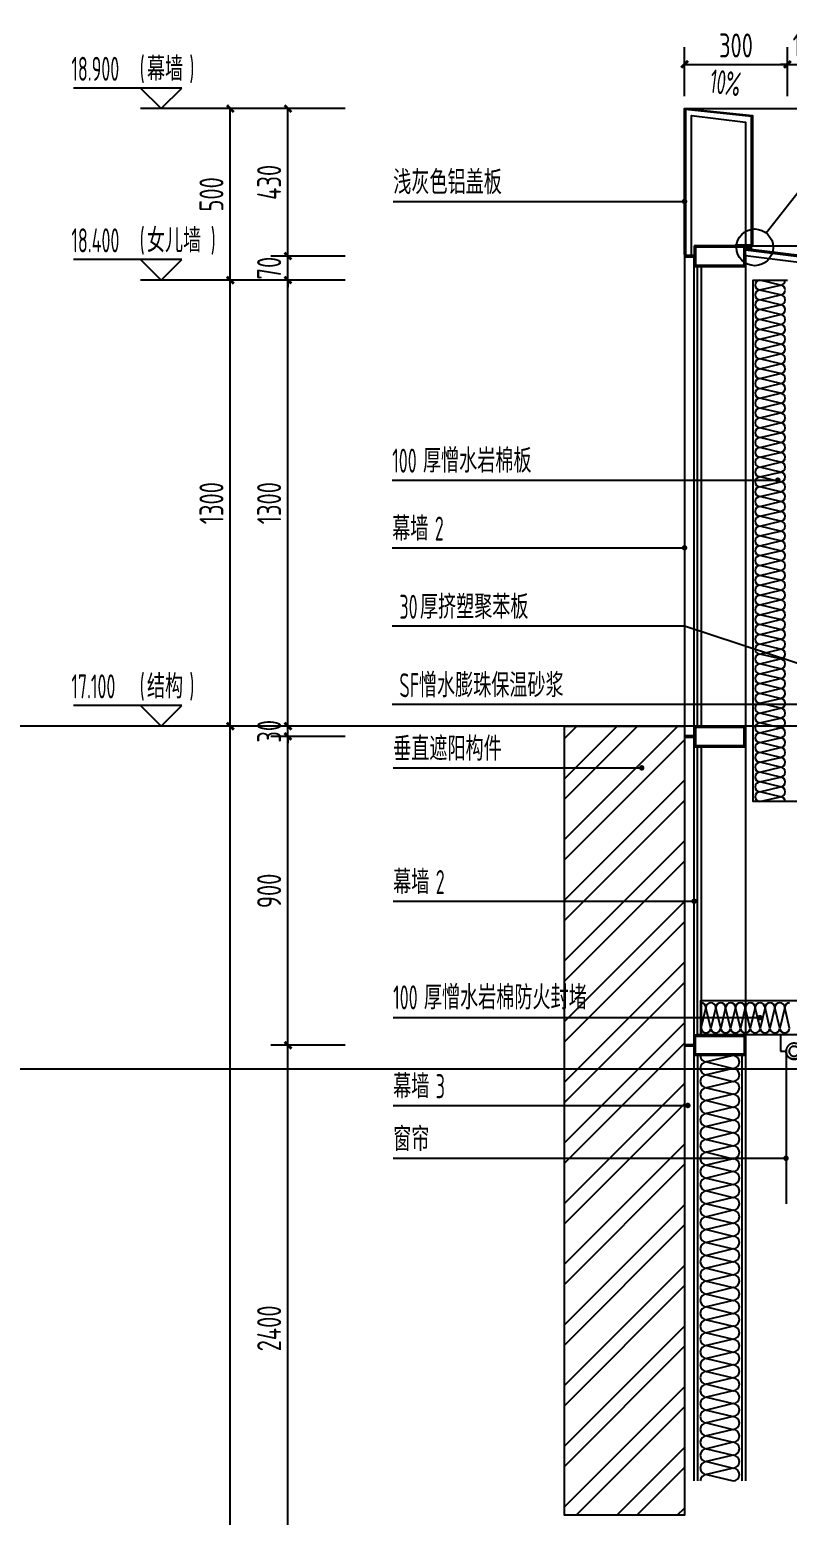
# Model space of a CAD drawing. Extents: x 198753 to 882193, y -399300 to 132460.
# Drawn here: x 384666 to 386876, y -63045 to -58715 of the extents above; entities that cross this region are included whole.
import ezdxf
from ezdxf.enums import TextEntityAlignment as Align

# ---------------------------------------------------------------- set-up
doc = ezdxf.new("R2010")
doc.units = 0
doc.header["$LTSCALE"] = 1000
doc.header["$MEASUREMENT"] = 0
doc.linetypes.add('DASH', pattern=[0.35, 0.25, -0.1])
doc.linetypes.add('HIDDEN', pattern=[9.525, 6.35, -3.175])
for name, color, linetype in [('00-图签', 7, 'Continuous'), ('01-标注_尺寸', 124, 'Continuous'), ('01-标注_标高', 200, 'Continuous'), ('01-标注_符号', 200, 'Continuous'), ('02-TEXT_标注', 130, 'Continuous'), ('05-填充_156', 156, 'Continuous'), ('A-D-玻璃剖线', 130, 'Continuous'), ('A-D-金属剖线', 200, 'Continuous'), ('A-D-金属看线', 205, 'Continuous'), ('A-SUR_保温', 222, 'Continuous'), ('A-SUR_看线', 231, 'Continuous'), ('A-金属背板', 30, 'Continuous'), ('I-E-家具_活动', 201, 'DASH'), ('钢龙骨', 173, 'Continuous')]:
    doc.layers.add(name, color=color, linetype=linetype)
doc.layers.add('04-不打印_辅助线', color=165, linetype='Continuous', plot=False)
doc.styles.add('_TCH_DIM', font='ROS1', dxfattribs={"width": 0.8, "bigfont": 'JD'})
doc.styles.add('_TCH_DIM_T3', font='ROS1', dxfattribs={"width": 0.8, "bigfont": 'JD'})
doc.dimstyles.new('_TCH_ARCH&&20', dxfattribs={"dimtxt": 70, "dimasz": 20, "dimexe": 50, "dimexo": 60, "dimgap": 20, "dimtad": 1, "dimdec": 0, "dimzin": 0, "dimdsep": 46, "dimtxsty": '_TCH_DIM_T3', "dimblk": 'ARCHTICK', "dimcen": 0.09, "dimclrt": 4, "dimazin": 2, "dimtfac": 1, "dimtdec": 0, "dimtix": 1, "dimtmove": 2, "dimatfit": 3, "dimfxl": 0, "dimtolj": 1, "dimtzin": 0, "dimarcsym": 0})

# ---------------------------------------------------------------- blocks, each defined once
blk = doc.blocks.new('*U174')
at = {"layer": '05-填充_156'}
h = blk.add_hatch(dxfattribs=at)
h.set_pattern_fill('金属', color=256, scale=50)
h.set_pattern_definition([(45, (-150, -1800), (-88.388, 88.388), []), (45, (-91.07, -1800), (-88.388, 88.388), [])])
h.paths.add_polyline_path([(-350, 0), (0, 0), (0, -2300), (-350, -2300)])
at = {"layer": 'A-SUR_看线', "color": 8}
blk.add_lwpolyline([(-350, 0), (0, 0), (0, -2300), (-350, -2300)], close=True, dxfattribs=at)
blk = doc.blocks.new('_ArchTick')
at = {"color": 0, "linetype": 'ByBlock', "const_width": 0.4}
blk.add_lwpolyline([(-0.5, -0.5), (0.5, 0.5)], dxfattribs=at)
blk = doc.blocks.new('*D2101')
at = {"layer": '01-标注_尺寸', "color": 0, "lineweight": -2, "transparency": 16777216}
for p, q in [((-300, 486.4), (-300, 629)), ((0, 486.4), (0, 629)), ((-300, 579), (0, 579))]:
    blk.add_line(p, q, dxfattribs=at)
at = {"layer": 'Defpoints', "color": 0, "transparency": 16777216}
for p in [(0, 579), (-300, 426.4), (0, 426.4)]:
    blk.add_point(p, dxfattribs=at)
at = {"layer": '01-标注_尺寸', "color": 0, "lineweight": -2, "transparency": 16777216, "xscale": 20, "yscale": 20, "zscale": 20, "rotation": 180}
blk.add_blockref('_ArchTick', (-300, 579), dxfattribs=at)
at = {"layer": '01-标注_尺寸', "color": 0, "lineweight": -2, "transparency": 16777216, "xscale": 20, "yscale": 20, "zscale": 20}
blk.add_blockref('_ArchTick', (0, 579), dxfattribs=at)
at = {"layer": '01-标注_尺寸', "color": 4, "transparency": 16777216, "insert": (-150, 634), "char_height": 70, "attachment_point": 5, "style": '_TCH_DIM_T3'}
blk.add_mtext('\\A1;300', dxfattribs=at)
blk = doc.blocks.new('*D2102')
at = {"layer": '01-标注_尺寸', "color": 0, "lineweight": -2, "transparency": 16777216}
for p, q in [((0, 486.4), (0, 629)), ((120, 486.4), (120, 629)), ((0, 579), (-20, 579)), ((0, 579), (120, 579)), ((120, 579), (140, 579))]:
    blk.add_line(p, q, dxfattribs=at)
at = {"layer": 'Defpoints', "color": 0, "transparency": 16777216}
for p in [(120, 579), (0, 426.4), (120, 426.4)]:
    blk.add_point(p, dxfattribs=at)
at = {"layer": '01-标注_尺寸', "color": 0, "lineweight": -2, "transparency": 16777216, "xscale": 20, "yscale": 20, "zscale": 20}
blk.add_blockref('_ArchTick', (0, 579), dxfattribs=at)
at = {"layer": '01-标注_尺寸', "color": 0, "lineweight": -2, "transparency": 16777216, "xscale": 20, "yscale": 20, "zscale": 20, "rotation": 180}
blk.add_blockref('_ArchTick', (120, 579), dxfattribs=at)
at = {"layer": '01-标注_尺寸', "color": 4, "transparency": 16777216, "insert": (60, 634), "char_height": 70, "attachment_point": 5, "style": '_TCH_DIM_T3'}
blk.add_mtext('\\A1;120', dxfattribs=at)
blk = doc.blocks.new('*D2103')
at = {"layer": '01-标注_尺寸', "color": 0, "lineweight": -2, "transparency": 16777216}
for p, q in [((120, 486.4), (120, 629)), ((180, 486.4), (180, 629)), ((120, 579), (100, 579)), ((120, 579), (180, 579)), ((180, 579), (200, 579))]:
    blk.add_line(p, q, dxfattribs=at)
at = {"layer": 'Defpoints', "color": 0, "transparency": 16777216}
for p in [(180, 579), (120, 426.4), (180, 426.4)]:
    blk.add_point(p, dxfattribs=at)
at = {"layer": '01-标注_尺寸', "color": 0, "lineweight": -2, "transparency": 16777216, "xscale": 20, "yscale": 20, "zscale": 20}
blk.add_blockref('_ArchTick', (120, 579), dxfattribs=at)
at = {"layer": '01-标注_尺寸', "color": 0, "lineweight": -2, "transparency": 16777216, "xscale": 20, "yscale": 20, "zscale": 20, "rotation": 180}
blk.add_blockref('_ArchTick', (180, 579), dxfattribs=at)
at = {"layer": '01-标注_尺寸', "color": 4, "transparency": 16777216, "insert": (150, 634), "char_height": 70, "attachment_point": 5, "style": '_TCH_DIM_T3'}
blk.add_mtext('\\A1;60', dxfattribs=at)
blk = doc.blocks.new('A$C643B6CAF')
at = {"layer": '钢龙骨', "const_width": 10}
blk.add_lwpolyline([(0, -1.6), (-28, -1.6)], dxfattribs=at)
at = {"layer": '钢龙骨'}
for points in [[(0, 28.4), (0, -31.6), (150, -31.6), (150, 28.4)], [(4, 24.4), (4, -27.6), (146, -27.6), (146, 24.4)]]:
    blk.add_lwpolyline(points, close=True, dxfattribs=at)
blk = doc.blocks.new('*U41')
at = {"layer": '01-标注_符号'}
blk.add_lwpolyline([(-850, -510.3), (28, -510.3)], dxfattribs=at)
at = {"layer": '01-标注_符号', "const_width": 8}
blk.add_lwpolyline([(24, -510.3, 1), (32, -510.3, 1)], format="xyb", close=True, dxfattribs=at)
at = {"layer": 'A-D-玻璃剖线'}
for points in [[(0, 1375.2), (0, -2200)], [(28, -2200), (28, 1375.2)]]:
    blk.add_lwpolyline(points, dxfattribs=at)
at = {"layer": 'A-金属背板'}
blk.add_lwpolyline([(38, -60), (48, -60), (48, -900), (38, -900)], close=True, dxfattribs=at)
at = {"layer": '钢龙骨'}
blk.add_lwpolyline([(178, 1375.2), (178, -2200)], dxfattribs=at)
for p in [(28, 1371.6), (28, -28.4)]:
    blk.add_blockref('A$C643B6CAF', p, dxfattribs=at)
at = {"layer": '钢龙骨', "xscale": -1, "rotation": 180}
blk.add_blockref('A$C643B6CAF', (28.1, -931.6), dxfattribs=at)
at = {"layer": '02-TEXT_标注', "style": '_TCH_DIM'}
for s, height, width, p in [('幕墙', 69.46, 0.8, (-850, -489.3)), ('2', 70, 0.64, (-725.8, -489.3))]:
    blk.add_text(s, height=height, dxfattribs=dict(at, width=width)).set_placement(p)
blk = doc.blocks.new('$LinePat$岩棉板')
at = {"color": 0}
for p, q in [((0, -17), (12, -67)), ((12, -67), (24, -17))]:
    blk.add_line(p, q, dxfattribs=at)
for centre, start, end in [((12, -17), 0, 180), ((0, -67), 270, 0), ((24, -67), 180, 270)]:
    blk.add_arc(centre, 12, start, end, dxfattribs=at)
at = {"layer": 'Defpoints'}
blk.add_point((0, 0.1), dxfattribs=at)
at = {"layer": 'Defpoints', "color": 0}
blk.add_point((24, -84), dxfattribs=at)
blk = doc.blocks.new('*U164')
at = {"layer": 'A-金属背板'}
for points in [[(0, -1240), (0, 0)], [(10, 0), (10, -1240)], [(140, -1240), (140, 0)], [(150, 0), (150, -1240)]]:
    blk.add_lwpolyline(points, dxfattribs=at)
at = {"layer": 'A-SUR_保温', "xscale": 1.565656564357216, "yscale": 1.544892716204687, "zscale": 1.544892716204687, "rotation": 269.9999999999943}
for p in [(140, 0), (140, -37.6), (140, -75.2), (140, -112.7), (140, -150.3), (140, -187.9), (140, -225.5), (140, -263), (140, -300.6), (140, -338.2), (140, -375.8), (140, -413.3), (140, -450.9), (140, -488.5), (140, -526.1), (140, -563.6), (140, -601.2), (140, -638.8), (140, -676.4), (140, -713.9), (140, -751.5), (140, -789.1), (140, -826.7), (140, -864.2), (140, -901.8), (140, -939.4), (140, -977), (140, -1014.5), (140, -1052.1), (140, -1089.7), (140, -1127.3), (140, -1164.8), (140, -1202.4)]:
    blk.add_blockref('$LinePat$岩棉板', p, dxfattribs=at)
blk = doc.blocks.new('窗帘')
at = {"linetype": 'HIDDEN', "ltscale": 3}
blk.add_line((23.3, -47.5), (23.3, -491.9), dxfattribs=at)
blk.add_lwpolyline([(-23.3, -47.5), (-39.5, -47.5), (-39.5, 0), (39.5, 0), (39.5, -47.5), (23.3, -47.5)])
for radius in [23.3, 14.3]:
    blk.add_circle((0, -47.5), radius)
blk.add_arc((0, -47.5), 23.3, 180, 0)
blk = doc.blocks.new('*D1596')
at = {"layer": '01-标注_尺寸', "color": 0, "lineweight": -2, "transparency": 16777216}
for p, q in [((385586.4, -58944.9), (385369.9, -58944.9)), ((385419.9, -59374.9), (385419.9, -58944.9)), ((385586.4, -59374.9), (385369.9, -59374.9))]:
    blk.add_line(p, q, dxfattribs=at)
at = {"layer": 'Defpoints', "color": 0, "transparency": 16777216}
for p in [(385419.9, -58944.9), (385646.4, -58944.9), (385646.4, -59374.9)]:
    blk.add_point(p, dxfattribs=at)
at = {"layer": '01-标注_尺寸', "color": 0, "lineweight": -2, "transparency": 16777216, "xscale": 20, "yscale": 20, "zscale": 20}
for p, rotation in [((385419.9, -58944.9), 90), ((385419.9, -59374.9), 270)]:
    blk.add_blockref('_ArchTick', p, dxfattribs=dict(at, rotation=rotation))
at = {"layer": '01-标注_尺寸', "color": 4, "transparency": 16777216, "insert": (385364.9, -59159.9), "char_height": 70, "attachment_point": 5, "rotation": 90, "style": '_TCH_DIM_T3'}
blk.add_mtext('\\A1;430', dxfattribs=at)
blk = doc.blocks.new('*D1597')
at = {"layer": '01-标注_尺寸', "color": 0, "lineweight": -2, "transparency": 16777216}
for p, q in [((385419.9, -59374.9), (385419.9, -59354.9)), ((385586.4, -59374.9), (385369.9, -59374.9)), ((385419.9, -59444.9), (385419.9, -59374.9)), ((385586.4, -59444.9), (385369.9, -59444.9)), ((385419.9, -59444.9), (385419.9, -59464.9))]:
    blk.add_line(p, q, dxfattribs=at)
at = {"layer": 'Defpoints', "color": 0, "transparency": 16777216}
for p in [(385419.9, -59374.9), (385646.4, -59374.9), (385646.4, -59444.9)]:
    blk.add_point(p, dxfattribs=at)
at = {"layer": '01-标注_尺寸', "color": 0, "lineweight": -2, "transparency": 16777216, "xscale": 20, "yscale": 20, "zscale": 20}
for p, rotation in [((385419.9, -59374.9), 270), ((385419.9, -59444.9), 90)]:
    blk.add_blockref('_ArchTick', p, dxfattribs=dict(at, rotation=rotation))
at = {"layer": '01-标注_尺寸', "color": 4, "transparency": 16777216, "insert": (385364.9, -59409.9), "char_height": 70, "attachment_point": 5, "rotation": 90, "style": '_TCH_DIM_T3'}
blk.add_mtext('\\A1;70', dxfattribs=at)
blk = doc.blocks.new('*D1598')
at = {"layer": '01-标注_尺寸', "color": 0, "lineweight": -2, "transparency": 16777216}
for p, q in [((385586.4, -59444.9), (385369.9, -59444.9)), ((385419.9, -60744.9), (385419.9, -59444.9)), ((385586.4, -60744.9), (385369.9, -60744.9))]:
    blk.add_line(p, q, dxfattribs=at)
at = {"layer": 'Defpoints', "color": 0, "transparency": 16777216}
for p in [(385419.9, -59444.9), (385646.4, -59444.9), (385646.4, -60744.9)]:
    blk.add_point(p, dxfattribs=at)
at = {"layer": '01-标注_尺寸', "color": 0, "lineweight": -2, "transparency": 16777216, "xscale": 20, "yscale": 20, "zscale": 20}
for p, rotation in [((385419.9, -59444.9), 90), ((385419.9, -60744.9), 270)]:
    blk.add_blockref('_ArchTick', p, dxfattribs=dict(at, rotation=rotation))
at = {"layer": '01-标注_尺寸', "color": 4, "transparency": 16777216, "insert": (385364.9, -60094.9), "char_height": 70, "attachment_point": 5, "rotation": 90, "style": '_TCH_DIM_T3'}
blk.add_mtext('\\A1;1300', dxfattribs=at)
blk = doc.blocks.new('*D1599')
at = {"layer": '01-标注_尺寸', "color": 0, "lineweight": -2, "transparency": 16777216}
for p, q in [((385586.4, -60744.9), (385369.9, -60744.9)), ((385419.9, -60744.9), (385419.9, -60724.9)), ((385419.9, -60774.9), (385419.9, -60744.9)), ((385586.4, -60774.9), (385369.9, -60774.9)), ((385419.9, -60774.9), (385419.9, -60794.9))]:
    blk.add_line(p, q, dxfattribs=at)
at = {"layer": 'Defpoints', "color": 0, "transparency": 16777216}
for p in [(385419.9, -60744.9), (385646.4, -60744.9), (385646.4, -60774.9)]:
    blk.add_point(p, dxfattribs=at)
at = {"layer": '01-标注_尺寸', "color": 0, "lineweight": -2, "transparency": 16777216, "xscale": 20, "yscale": 20, "zscale": 20}
for p, rotation in [((385419.9, -60744.9), 270), ((385419.9, -60774.9), 90)]:
    blk.add_blockref('_ArchTick', p, dxfattribs=dict(at, rotation=rotation))
at = {"layer": '01-标注_尺寸', "color": 4, "transparency": 16777216, "insert": (385364.9, -60759.9), "char_height": 70, "attachment_point": 5, "rotation": 90, "style": '_TCH_DIM_T3'}
blk.add_mtext('\\A1;30', dxfattribs=at)
blk = doc.blocks.new('*D1600')
at = {"layer": '01-标注_尺寸', "color": 0, "lineweight": -2, "transparency": 16777216}
for p, q in [((385586.4, -60774.9), (385369.9, -60774.9)), ((385419.9, -61674.9), (385419.9, -60774.9)), ((385586.4, -61674.9), (385369.9, -61674.9))]:
    blk.add_line(p, q, dxfattribs=at)
at = {"layer": 'Defpoints', "color": 0, "transparency": 16777216}
for p in [(385419.9, -60774.9), (385646.4, -60774.9), (385646.4, -61674.9)]:
    blk.add_point(p, dxfattribs=at)
at = {"layer": '01-标注_尺寸', "color": 0, "lineweight": -2, "transparency": 16777216, "xscale": 20, "yscale": 20, "zscale": 20}
for p, rotation in [((385419.9, -60774.9), 90), ((385419.9, -61674.9), 270)]:
    blk.add_blockref('_ArchTick', p, dxfattribs=dict(at, rotation=rotation))
at = {"layer": '01-标注_尺寸', "color": 4, "transparency": 16777216, "insert": (385364.9, -61224.9), "char_height": 70, "attachment_point": 5, "rotation": 90, "style": '_TCH_DIM_T3'}
blk.add_mtext('\\A1;900', dxfattribs=at)
blk = doc.blocks.new('*D1601')
at = {"layer": '01-标注_尺寸', "color": 0, "lineweight": -2, "transparency": 16777216}
for p, q in [((385586.4, -61674.9), (385369.9, -61674.9)), ((385419.9, -64074.7), (385419.9, -61674.9)), ((385586.4, -64074.7), (385369.9, -64074.7))]:
    blk.add_line(p, q, dxfattribs=at)
at = {"layer": 'Defpoints', "color": 0, "transparency": 16777216}
for p in [(385419.9, -61674.9), (385646.4, -61674.9), (385646.4, -64074.7)]:
    blk.add_point(p, dxfattribs=at)
at = {"layer": '01-标注_尺寸', "color": 0, "lineweight": -2, "transparency": 16777216, "xscale": 20, "yscale": 20, "zscale": 20}
for p, rotation in [((385419.9, -61674.9), 90), ((385419.9, -64074.7), 270)]:
    blk.add_blockref('_ArchTick', p, dxfattribs=dict(at, rotation=rotation))
at = {"layer": '01-标注_尺寸', "color": 4, "transparency": 16777216, "insert": (385364.9, -62500.2), "char_height": 70, "attachment_point": 5, "rotation": 90, "style": '_TCH_DIM_T3'}
blk.add_mtext('\\A1;2400', dxfattribs=at)
blk = doc.blocks.new('*D1730')
at = {"layer": '01-标注_尺寸', "color": 0, "lineweight": -2, "transparency": 16777216}
for p, q in [((385418.2, -60744.9), (385201.7, -60744.9)), ((385251.7, -65544.9), (385251.7, -60744.9)), ((385418.2, -65544.9), (385201.7, -65544.9))]:
    blk.add_line(p, q, dxfattribs=at)
at = {"layer": 'Defpoints', "color": 0, "transparency": 16777216}
for p in [(385251.7, -60744.9), (385478.2, -60744.9), (385478.2, -65544.9)]:
    blk.add_point(p, dxfattribs=at)
at = {"layer": '01-标注_尺寸', "color": 0, "lineweight": -2, "transparency": 16777216, "xscale": 20, "yscale": 20, "zscale": 20}
for p, rotation in [((385251.7, -60744.9), 90), ((385251.7, -65544.9), 270)]:
    blk.add_blockref('_ArchTick', p, dxfattribs=dict(at, rotation=rotation))
at = {"layer": '01-标注_尺寸', "color": 4, "transparency": 16777216, "insert": (385196.7, -63350.4), "char_height": 70, "attachment_point": 5, "rotation": 90, "style": '_TCH_DIM_T3'}
blk.add_mtext('\\A1;4800', dxfattribs=at)
blk = doc.blocks.new('*D1731')
at = {"layer": '01-标注_尺寸', "color": 0, "lineweight": -2, "transparency": 16777216}
for p, q in [((385418.2, -59444.9), (385201.7, -59444.9)), ((385251.7, -60744.9), (385251.7, -59444.9)), ((385418.2, -60744.9), (385201.7, -60744.9))]:
    blk.add_line(p, q, dxfattribs=at)
at = {"layer": 'Defpoints', "color": 0, "transparency": 16777216}
for p in [(385251.7, -59444.9), (385478.2, -59444.9), (385478.2, -60744.9)]:
    blk.add_point(p, dxfattribs=at)
at = {"layer": '01-标注_尺寸', "color": 0, "lineweight": -2, "transparency": 16777216, "xscale": 20, "yscale": 20, "zscale": 20}
for p, rotation in [((385251.7, -59444.9), 90), ((385251.7, -60744.9), 270)]:
    blk.add_blockref('_ArchTick', p, dxfattribs=dict(at, rotation=rotation))
at = {"layer": '01-标注_尺寸', "color": 4, "transparency": 16777216, "insert": (385196.7, -60094.9), "char_height": 70, "attachment_point": 5, "rotation": 90, "style": '_TCH_DIM_T3'}
blk.add_mtext('\\A1;1300', dxfattribs=at)
blk = doc.blocks.new('*D1732')
at = {"layer": '01-标注_尺寸', "color": 0, "lineweight": -2, "transparency": 16777216}
for p, q in [((385418.2, -58944.9), (385201.7, -58944.9)), ((385251.7, -59444.9), (385251.7, -58944.9)), ((385418.2, -59444.9), (385201.7, -59444.9))]:
    blk.add_line(p, q, dxfattribs=at)
at = {"layer": 'Defpoints', "color": 0, "transparency": 16777216}
for p in [(385251.7, -58944.9), (385478.2, -58944.9), (385478.2, -59444.9)]:
    blk.add_point(p, dxfattribs=at)
at = {"layer": '01-标注_尺寸', "color": 0, "lineweight": -2, "transparency": 16777216, "xscale": 20, "yscale": 20, "zscale": 20}
for p, rotation in [((385251.7, -58944.9), 90), ((385251.7, -59444.9), 270)]:
    blk.add_blockref('_ArchTick', p, dxfattribs=dict(at, rotation=rotation))
at = {"layer": '01-标注_尺寸', "color": 4, "transparency": 16777216, "insert": (385196.7, -59194.9), "char_height": 70, "attachment_point": 5, "rotation": 90, "style": '_TCH_DIM_T3'}
blk.add_mtext('\\A1;500', dxfattribs=at)
blk = doc.blocks.new('hgfuhtry3')
at = {"layer": '01-标注_符号'}
for p, q in [((-62.1, 87.7), (306.1, 556.7)), ((306.1, 556.7), (1056.4, 556.7)), ((1256.4, 556.7), (1056.4, 556.7))]:
    blk.add_line(p, q, dxfattribs=at)
for points in [[(-285.2, 482, 0, 0, 0), (-155.2, 465.9, 16, 0, 0), (-95.7, 458.5, 0, 0, 0)], [(-5.9, 61.2, 0, 0, 0), (124.1, 45.1, 16, 0, 0), (183.6, 37.7, 0, 0, 0)]]:
    blk.add_lwpolyline(points, format="xyseb", dxfattribs=at)
blk.add_lwpolyline([(-1149.7, 179.5), (-300, 179.5)], dxfattribs=at)
at = {"layer": '01-标注_符号', "const_width": 8}
blk.add_lwpolyline([(-304, 179.5, 1), (-296, 179.5, 1)], format="xyb", close=True, dxfattribs=at)
at = {"layer": '01-标注_符号'}
for centre, radius in [((1156.4, 556.7), 100), ((-95.1, 45.6), 53.5)]:
    blk.add_circle(centre, radius, dxfattribs=at)
at = {"layer": 'A-D-金属剖线'}
blk.add_line((-152, 53.2), (-152, 50.2), dxfattribs=at)
for points in [[(-300, 25.2), (-300, 450), (-102, 430), (-102, 50.2)], [(-152, 53.2), (-105, 53.2), (-105, 427), (-297, 447), (-297, 25.2), (-300, 25.2)], [(-280, 25), (-280, 430), (-122, 410), (-122, 53.2)], [(180, -110), (240, -110), (240, -3.2), (-122, 41.2)], [(-122, 38.2), (237, -6), (237, -107), (180, -107)], [(180, -90), (220, -90), (220, -21.6), (-122, 21.1)]]:
    blk.add_lwpolyline(points, dxfattribs=at)
at = {"layer": 'A-D-金属剖线', "const_width": 10}
for points in [[(-102, 45.2), (-122, 45.2)], [(185, -90), (185, -110)]]:
    blk.add_lwpolyline(points, dxfattribs=at)
at = {"layer": 'A-D-金属看线'}
for p, q in [((-300, 450), (1881.3, 450)), ((-122, 50.2), (1881.3, 50.2)), ((167.9, -110), (1881.3, -110))]:
    blk.add_line(p, q, dxfattribs=at)
at = {"layer": '钢龙骨'}
blk.add_lwpolyline([(-102, 414.3), (-102, 50.2)], dxfattribs=at)
at = {"layer": '02-TEXT_标注', "style": '_TCH_DIM'}
for s, height, width, p in [('女儿墙上封铝板做法', 69.46, 0.8, (490.6, 582.5)), ('参', 69.5, 0.8, (749.3, 465.7)), ('97J103-1', 70, 0.64, (811.4, 465.7)), ('浅灰色铝盖板', 69.46, 0.8, (-1149.7, 200.5))]:
    blk.add_text(s, height=height, dxfattribs=dict(at, width=width)).set_placement(p)
at = {"layer": '02-TEXT_标注', "style": '_TCH_DIM', "width": 0.64}
for p in [(-228.6, 496.1), (50.7, 75.3)]:
    blk.add_text('10%', height=70, rotation=352.9353, dxfattribs=at).set_placement(p)
at = {"layer": '02-TEXT_标注', "style": '_TCH_DIM'}
for s, p, p2 in [('-', (1142.2, 575.1), (1170.5, 575.1)), ('8', (1142.2, 485.3), (1170.5, 485.3))]:
    blk.add_text(s, height=53, dxfattribs=at).set_placement(p, p2, align=Align.FIT)
at = {"layer": '01-标注_尺寸'}
for p1, p2, picture, middle in [((-300, 426.4), (0, 426.4), '*D2101', (-150, 634)), ((0, 426.4), (120, 426.4), '*D2102', (60, 634)), ((120, 426.4), (180, 426.4), '*D2103', (150, 634))]:
    dim = blk.add_aligned_dim(p1=p1, p2=p2, distance=152.6, dimstyle='_TCH_ARCH&&20', dxfattribs=at)
    dim.commit()
    dim.dimension.update_dxf_attribs({"geometry": picture, "text_midpoint": middle})

msp = doc.modelspace()

# ---------------------------------------------------------------- linework, layer by layer
at = {"layer": '01-标注_标高'}
for p, q in [((385109.9, -58884.9), (384794, -58884.9)), ((385049.9, -58944.9), (384989.9, -58884.9)), ((385049.9, -58944.9), (385109.9, -58884.9)), ((385209.9, -58944.9), (384989.9, -58944.9)), ((385109.9, -59384.9), (384794, -59384.9)), ((385049.9, -59444.9), (384989.9, -59384.9)), ((385049.9, -59444.9), (385109.9, -59384.9)), ((385209.9, -59444.9), (384989.9, -59444.9)), ((385109.9, -60684.9), (384794, -60684.9)), ((385049.9, -60744.9), (384989.9, -60684.9)), ((385049.9, -60744.9), (385109.9, -60684.9)), ((385209.9, -60744.9), (384989.9, -60744.9))]:
    msp.add_line(p, q, dxfattribs=at)
at = {"layer": '01-标注_符号'}
for p, q in [((386576.7, -60453), (385724, -60453)), ((387011.7, -60596.9), (386576.7, -60453)), ((386576.7, -60681.6), (385724, -60681.6)), ((387036.7, -60681.6), (386576.7, -60681.6))]:
    msp.add_line(p, q, dxfattribs=at)
for points in [[(385724, -60027.9), (386848.9, -60027.9)], [(385724, -60224.9), (386576.7, -60224.9)], [(385726.7, -60866.4), (386451.8, -60866.4)], [(385726.7, -61594.3), (386796.3, -61594.3)], [(385726.7, -61850.4), (386586.5, -61850.4)], [(385726.7, -62004.2), (386872.7, -62004.2)]]:
    msp.add_lwpolyline(points, dxfattribs=at)
at = {"layer": '01-标注_符号', "const_width": 8}
for points in [[(386844.9, -60027.9, 1), (386852.9, -60027.9, 1)], [(386572.7, -60224.9, 1), (386580.7, -60224.9, 1)], [(386447.8, -60866.4, 1), (386455.8, -60866.4, 1)], [(386792.3, -61594.3, 1), (386800.3, -61594.3, 1)], [(386582.5, -61850.4, 1), (386590.5, -61850.4, 1)], [(386868.7, -62004.2, 1), (386876.7, -62004.2, 1)]]:
    msp.add_lwpolyline(points, format="xyb", close=True, dxfattribs=at)
at = {"layer": '04-不打印_辅助线', "color": 251}
for p, q in [((418057.9, -60744.9), (338573.5, -60744.9)), ((418057.9, -61744.9), (338573.5, -61744.9))]:
    msp.add_line(p, q, dxfattribs=at)
at = {"layer": 'A-SUR_保温'}
msp.add_lwpolyline([(387026.9, -61544.9), (387026.9, -61644.9), (386624.6, -61644.9), (386624.6, -61544.9), (386926.7, -61544.9), (386926.7, -60964.9), (386776.6, -60964.9), (386776.6, -59444.9), (386876.6, -59444.9)], dxfattribs=at)
at = {"layer": 'A-金属背板'}
msp.add_lwpolyline([(386614.7, -59404.7), (386624.7, -59404.7), (386624.7, -60744.9), (386614.7, -60744.9)], close=True, dxfattribs=at)

# ---------------------------------------------------------------- block references
msp.add_blockref('*U164', (386604.7, -61704.9))
at = {"layer": '00-图签'}
for name, p in [('hgfuhtry3', (386876.7, -59394.9)), ('*U41', (386576.7, -60744.9)), ('*U174', (386576.7, -60744.9))]:
    msp.add_blockref(name, p, dxfattribs=at)
at = {"layer": 'A-SUR_保温', "yscale": 1.188379012465143, "zscale": 1.188379012465143}
for p, xscale, rotation in [((386776.6, -59473.6), 1.194968552428225, 89.99999999997807), ((386776.6, -59502.3), 1.194968552428225, 89.99999999997807), ((386776.6, -59530.9), 1.194968552428225, 89.99999999997807), ((386776.6, -59559.6), 1.194968552428225, 89.99999999997807), ((386776.6, -59588.3), 1.194968552428225, 89.99999999997807), ((386776.6, -59617), 1.194968552428225, 89.99999999997807), ((386776.6, -59645.7), 1.194968552428225, 89.99999999997807), ((386776.6, -59674.3), 1.194968552428225, 89.99999999997807), ((386776.6, -59703), 1.194968552428225, 89.99999999997807), ((386776.6, -59731.7), 1.194968552428225, 89.99999999997807), ((386776.6, -59760.4), 1.194968552428225, 89.99999999997807), ((386776.6, -59789), 1.194968552428225, 89.99999999997807), ((386776.6, -59817.7), 1.194968552428225, 89.99999999997807), ((386776.6, -59846.4), 1.194968552428225, 89.99999999997807), ((386776.6, -59875.1), 1.194968552428225, 89.99999999997807), ((386776.6, -59903.8), 1.194968552428225, 89.99999999997807), ((386776.6, -59932.4), 1.194968552428225, 89.99999999997807), ((386776.6, -59961.1), 1.194968552428225, 89.99999999997807), ((386776.6, -59989.8), 1.194968552428225, 89.99999999997807), ((386776.6, -60018.5), 1.194968552428225, 89.99999999997807), ((386776.6, -60047.2), 1.194968552428225, 89.99999999997807), ((386776.6, -60075.8), 1.194968552428225, 89.99999999997807), ((386776.6, -60104.5), 1.194968552428225, 89.99999999997807), ((386776.6, -60133.2), 1.194968552428225, 89.99999999997807), ((386776.6, -60161.9), 1.194968552428225, 89.99999999997807), ((386776.6, -60190.6), 1.194968552428225, 89.99999999997807), ((386776.6, -60219.2), 1.194968552428225, 89.99999999997807), ((386776.6, -60247.9), 1.194968552428225, 89.99999999997807), ((386776.6, -60276.6), 1.194968552428225, 89.99999999997807), ((386776.6, -60305.3), 1.194968552428225, 89.99999999997807), ((386776.6, -60334), 1.194968552428225, 89.99999999997807), ((386776.6, -60362.6), 1.194968552428225, 89.99999999997807), ((386776.6, -60391.3), 1.194968552428225, 89.99999999997807), ((386776.6, -60420), 1.194968552428225, 89.99999999997807), ((386776.6, -60448.7), 1.194968552428225, 89.99999999997807), ((386776.6, -60477.4), 1.194968552428225, 89.99999999997807), ((386776.6, -60506), 1.194968552428225, 89.99999999997807), ((386776.6, -60534.7), 1.194968552428225, 89.99999999997807), ((386776.6, -60563.4), 1.194968552428225, 89.99999999997807), ((386776.6, -60592.1), 1.194968552428225, 89.99999999997807), ((386776.6, -60620.7), 1.194968552428225, 89.99999999997807), ((386776.6, -60649.4), 1.194968552428225, 89.99999999997807), ((386776.6, -60678.1), 1.194968552428225, 89.99999999997807), ((386776.6, -60706.8), 1.194968552428225, 89.99999999997807), ((386776.6, -60735.5), 1.194968552428225, 89.99999999997807), ((386776.6, -60764.1), 1.194968552428225, 89.99999999997807), ((386776.6, -60792.8), 1.194968552428225, 89.99999999997807), ((386776.6, -60821.5), 1.194968552428225, 89.99999999997807), ((386776.6, -60850.2), 1.194968552428225, 89.99999999997807), ((386776.6, -60878.9), 1.194968552428225, 89.99999999997807), ((386776.6, -60907.5), 1.194968552428225, 89.99999999997807), ((386776.6, -60936.2), 1.194968552428225, 89.99999999997807), ((386776.6, -60964.9), 1.194968552428225, 89.99999999997807), ((386653.4, -61644.9), 1.197263443993026, 179.9999999999471), ((386682.1, -61644.9), 1.197263443993026, 179.9999999999471), ((386710.9, -61644.9), 1.197263443993026, 179.9999999999471), ((386739.6, -61644.9), 1.197263443993026, 179.9999999999471), ((386768.3, -61644.9), 1.197263443993026, 179.9999999999471), ((386797.1, -61644.9), 1.197263443993026, 179.9999999999471), ((386825.8, -61644.9), 1.197263443993026, 179.9999999999471), ((386854.5, -61644.9), 1.197263443993026, 179.9999999999471), ((386883.3, -61644.9), 1.197263443993026, 179.9999999999471)]:
    msp.add_blockref('$LinePat$岩棉板', p, dxfattribs=dict(at, xscale=xscale, rotation=rotation))
at = {"layer": 'I-E-家具_活动', "xscale": -1}
msp.add_blockref('窗帘', (386896, -61644.9), dxfattribs=at)

# ---------------------------------------------------------------- texts
at = {"layer": '02-TEXT_标注', "style": '_TCH_DIM'}
for s, height, width, p in [('18.900', 70, 0.64, (384788, -58863.9)), ('(', 70, 0.64, (384987.4, -58863.9)), ('幕墙', 69.46, 0.8, (385008.4, -58863.9)), (')', 70, 0.64, (385132.5, -58863.9)), ('18.400', 70, 0.64, (384788, -59363.9)), ('(', 70, 0.64, (384987.4, -59363.9)), ('女儿墙', 69.46, 0.8, (385008.4, -59363.9)), (')', 70, 0.64, (385194.6, -59363.9)), ('100', 70, 0.64, (385724, -60006)), ('厚憎水岩棉板', 69.46, 0.8, (385813.6, -60006)), ('幕墙', 69.46, 0.8, (385724, -60203.9)), ('2', 70, 0.64, (385848.2, -60203.9)), ('厚挤塑聚苯板', 69.46, 0.8, (385804.7, -60432)), ('30', 70, 0.64, (385745, -60432)), ('17.100', 70, 0.64, (384788, -60663.9)), ('(', 70, 0.64, (384987.4, -60663.9)), ('结构', 69.46, 0.8, (385008.4, -60663.9)), (')', 70, 0.64, (385132.5, -60663.9)), ('SF', 70, 0.64, (385745, -60660.6)), ('憎水膨珠保温砂浆', 69.46, 0.8, (385801.7, -60660.6)), ('垂直遮阳构件', 69.46, 0.8, (385726.7, -60845.4)), ('100', 70, 0.64, (385726.7, -61570.4)), ('厚憎水岩棉防火封堵', 69.46, 0.8, (385816.3, -61570.4)), ('幕墙', 69.46, 0.8, (385726.7, -61829.4)), ('3', 70, 0.64, (385850.8, -61829.4)), ('窗帘', 69.46, 0.8, (385726.7, -61983.2))]:
    msp.add_text(s, height=height, dxfattribs=dict(at, width=width)).set_placement(p)

# ---------------------------------------------------------------- dimensions: what is measured, and where the dimension line sits
at = {"layer": '01-标注_尺寸'}
for p1, p2, distance, picture, middle in [((385478.2, -59444.9), (385478.2, -58944.9), 226.5, '*D1732', (385196.7, -59194.9)), ((385646.4, -59374.9), (385646.4, -58944.9), 226.6, '*D1596', (385364.9, -59159.9)), ((385646.4, -59444.9), (385646.4, -59374.9), 226.6, '*D1597', (385364.9, -59409.9)), ((385478.2, -60744.9), (385478.2, -59444.9), 226.5, '*D1731', (385196.7, -60094.9)), ((385646.4, -60744.9), (385646.4, -59444.9), 226.6, '*D1598', (385364.9, -60094.9)), ((385646.4, -60774.9), (385646.4, -60744.9), 226.6, '*D1599', (385364.9, -60759.9)), ((385646.4, -61674.9), (385646.4, -60774.9), 226.6, '*D1600', (385364.9, -61224.9))]:
    dim = msp.add_aligned_dim(p1=p1, p2=p2, distance=distance, dimstyle='_TCH_ARCH&&20', dxfattribs=at)
    dim.commit()
    dim.dimension.update_dxf_attribs({"geometry": picture, "text_midpoint": middle})
for base, p1, p2, picture, middle in [((385251.7, -60744.9), (385478.2, -65544.9), (385478.2, -60744.9), '*D1730', (385196.7, -63350.4)), ((385419.9, -61674.9), (385646.4, -64074.7), (385646.4, -61674.9), '*D1601', (385364.9, -62500.2))]:
    dim = msp.add_linear_dim(base=base, p1=p1, p2=p2, angle=90, dimstyle='_TCH_ARCH&&20', dxfattribs=at)
    dim.commit()
    dim.dimension.update_dxf_attribs({"geometry": picture, "text_midpoint": middle, "dimtype": 161})

doc.saveas('drawing.dxf')
